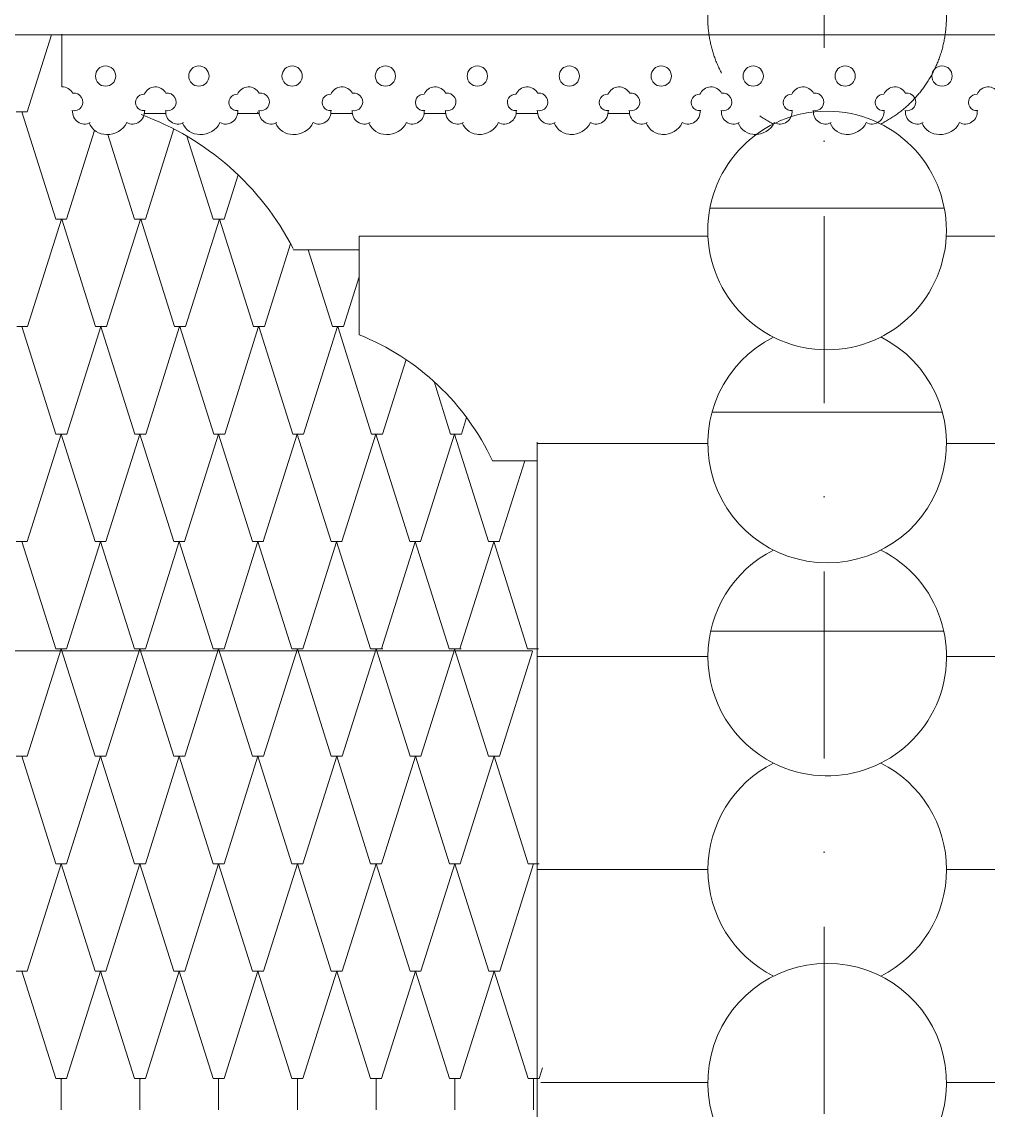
# Model space of a CAD drawing. Header units: millimetres. Extents: x 2399 to 111977, y 1313 to 59551.
# Drawn here: x 11526 to 13349, y 38151 to 40204 of the extents above; entities that cross this region are included whole.
import ezdxf

# ---------------------------------------------------------------- set-up
doc = ezdxf.new("R2010")
doc.units = ezdxf.units.MM
doc.linetypes.add('Невидимая', pattern=[391.222223, 282.222223, -109])
doc.linetypes.add('Штрихпунктирная', pattern=[670.277762, 352.777767, -176.388884, 0, -141.111112])
doc.layers.add('hatch1', color=7, linetype='Continuous', lineweight=20, true_color=0x6a6a6a)
doc.layers.add('main line', color=7, linetype='Continuous', lineweight=13)

msp = doc.modelspace()

# ---------------------------------------------------------------- linework, layer by layer
at = {"layer": 'hatch1', "color": 251, "linetype": 'Continuous', "lineweight": 20, "true_color": 0x6a6a6a}
for p, q in [((11582.555, 40179.4455), (11536.7477, 40034.2835)), ((11516.1564, 40034.2835), (11536.7477, 40034.2835)), ((11526.452, 40034.2835), (11590.4002, 39831.6338)), ((11971.9148, 40034.2835), (11970.937, 40031.1848)), ((11663.8529, 39999.1501), (11610.9915, 39831.6338)), ((11813.1757, 40001.7969), (11759.4791, 39831.6338)), ((11688.4976, 39991.3188), (11738.8877, 39831.6338)), ((11838.0007, 39988.1005), (11887.3753, 39831.6338)), ((11934.3587, 39915.2693), (11907.9667, 39831.6338)), ((11601.4348, 39831.6338), (11537.4867, 39628.9841)), ((11590.4002, 39831.6338), (11610.9915, 39831.6338)), ((11601.8043, 39831.6338), (11665.7525, 39628.9841)), ((11750.2919, 39831.6338), (11686.3438, 39628.9841)), ((11738.8877, 39831.6338), (11759.4791, 39831.6338)), ((11750.6614, 39831.6338), (11814.6096, 39628.9841)), ((11899.149, 39831.6338), (11835.2009, 39628.9841)), ((11887.3753, 39831.6338), (11907.9667, 39831.6338)), ((11899.5185, 39831.6338), (11963.4667, 39628.9841)), ((12033.3488, 39785.1853), (11984.058, 39628.9841)), ((12066.5671, 39773.9855), (12112.3238, 39628.9841)), ((12162.4406, 39722.5495), (12132.9151, 39628.9841)), ((11516.8954, 39628.9841), (11537.4867, 39628.9841)), ((11526.8215, 39628.9841), (11590.7697, 39426.3344)), ((11675.3091, 39628.9841), (11611.361, 39426.3344)), ((11665.7525, 39628.9841), (11686.3438, 39628.9841)), ((11675.6786, 39628.9841), (11739.6268, 39426.3344)), ((11824.1662, 39628.9841), (11760.2181, 39426.3344)), ((11814.6096, 39628.9841), (11835.2009, 39628.9841)), ((11824.5357, 39628.9841), (11888.4839, 39426.3344)), ((11973.0233, 39628.9841), (11909.0752, 39426.3344)), ((11963.4667, 39628.9841), (11984.058, 39628.9841)), ((11973.3928, 39628.9841), (12037.341, 39426.3344)), ((12121.8804, 39628.9841), (12057.9323, 39426.3344)), ((12112.3238, 39628.9841), (12132.9151, 39628.9841)), ((12122.2499, 39628.9841), (12186.1981, 39426.3344)), ((12251.0838, 39566.7021), (12206.7894, 39426.3344)), ((12303.8289, 39525.2895), (12335.0552, 39426.3344)), ((12365.4162, 39457.2943), (12355.6465, 39426.3344)), ((11600.6958, 39426.3344), (11536.7477, 39223.6847)), ((11590.7697, 39426.3344), (11611.361, 39426.3344)), ((11600.6958, 39426.3344), (11664.644, 39223.6847)), ((11749.1834, 39426.3344), (11685.2353, 39223.6847)), ((11739.6268, 39426.3344), (11760.2181, 39426.3344)), ((11749.1834, 39426.3344), (11813.1315, 39223.6847)), ((11897.527, 39426.3344), (11833.5789, 39223.6847)), ((11888.4839, 39426.3344), (11909.0752, 39426.3344)), ((11897.527, 39426.3344), (11961.4752, 39223.6847)), ((12045.8707, 39426.3344), (11981.9225, 39223.6847)), ((12037.341, 39426.3344), (12057.9323, 39426.3344)), ((12045.8707, 39426.3344), (12109.8188, 39223.6847)), ((12194.2143, 39426.3344), (12130.2662, 39223.6847)), ((12186.1981, 39426.3344), (12206.7894, 39426.3344)), ((12194.2143, 39426.3344), (12258.1624, 39223.6847)), ((12342.558, 39426.3344), (12278.6098, 39223.6847)), ((12335.0552, 39426.3344), (12355.6465, 39426.3344)), ((12342.558, 39426.3344), (12406.5061, 39223.6847)), ((12474.8905, 39375.5958), (12426.9535, 39223.6847)), ((11516.1564, 39223.6847), (11536.7477, 39223.6847)), ((11526.452, 39223.6847), (11590.4002, 39021.035)), ((11674.9396, 39223.6847), (11610.9915, 39021.035)), ((11664.644, 39223.6847), (11685.2353, 39223.6847)), ((11674.9396, 39223.6847), (11738.8877, 39021.035)), ((11823.4272, 39223.6847), (11759.4791, 39021.035)), ((11813.1315, 39223.6847), (11833.7229, 39223.6847)), ((11823.4272, 39223.6847), (11887.3753, 39021.035)), ((11971.9148, 39223.6847), (11907.9667, 39021.035)), ((11961.4752, 39223.6847), (11982.0665, 39223.6847)), ((11971.9148, 39223.6847), (12035.8629, 39021.035)), ((12056.4542, 39021.035), (12120.0605, 39222.7654)), ((12109.8188, 39223.6847), (12130.4101, 39223.6847)), ((12120.0605, 39223.6847), (12184.0086, 39021.035)), ((12204.5999, 39021.035), (12268.2061, 39222.7654)), ((12258.1624, 39223.6847), (12278.7538, 39223.6847)), ((12268.2061, 39223.6847), (12332.1543, 39021.035)), ((12352.7456, 39021.035), (12416.3518, 39222.7654)), ((12406.5061, 39223.6847), (12427.0974, 39223.6847)), ((12416.3518, 39223.6847), (12480.3, 39021.035)), ((11600.6958, 39021.035), (11536.7477, 38818.3853)), ((11590.4002, 39021.035), (11610.9915, 39021.035)), ((11600.6958, 39021.035), (11664.644, 38818.3853)), ((11749.1834, 39021.035), (11685.2353, 38818.3853)), ((11738.8877, 39021.035), (11759.4791, 39021.035)), ((11749.1834, 39021.035), (11813.1315, 38818.3853)), ((11897.671, 39021.035), (11833.7229, 38818.3853)), ((11887.3753, 39021.035), (11907.9667, 39021.035)), ((11897.671, 39021.035), (11961.6191, 38818.3853)), ((12046.1586, 39021.035), (11982.2105, 38818.3853)), ((12035.8629, 39021.035), (12056.4542, 39021.035)), ((12046.1586, 39021.035), (12110.1067, 38818.3853)), ((12194.6459, 39021.0342), (12130.698, 38818.3853)), ((12184.0086, 39021.035), (12204.5999, 39021.035)), ((12184.4756, 39021.3954), (12207.108, 39021.3954)), ((12194.6465, 39021.034), (12258.5943, 38818.3853)), ((12343.2475, 39021.3954), (12279.1856, 38818.3853)), ((12332.1543, 39021.035), (12352.7456, 39021.035)), ((12332.3045, 39021.3954), (12354.9369, 39021.3954)), ((12342.6929, 39021.3954), (12406.7548, 38818.3853)), ((12489.8013, 39016.3039), (12427.3461, 38818.3853)), ((12480.3, 39021.035), (12500.8913, 39021.035)), ((11516.1564, 38818.3853), (11536.7477, 38818.3853)), ((11526.452, 38818.3853), (11590.4002, 38615.7357)), ((11674.9396, 38818.3853), (11610.9915, 38615.7357)), ((11664.644, 38818.3853), (11685.2353, 38818.3853)), ((11674.9396, 38818.3853), (11738.8877, 38615.7357)), ((11823.4272, 38818.3853), (11759.4791, 38615.7357)), ((11813.1315, 38818.3853), (11833.7229, 38818.3853)), ((11823.4272, 38818.3853), (11887.3753, 38615.7357)), ((11971.9148, 38818.3853), (11907.9667, 38615.7357)), ((11961.6191, 38818.3853), (11982.2105, 38818.3853)), ((11971.9148, 38818.3853), (12035.8629, 38615.7357)), ((12120.4024, 38818.3853), (12056.4542, 38615.7357)), ((12110.1067, 38818.3853), (12130.698, 38818.3853)), ((12120.4024, 38818.3853), (12184.3505, 38615.7357)), ((12268.89, 38818.3853), (12204.9418, 38615.7357)), ((12258.5943, 38818.3853), (12279.1856, 38818.3853)), ((12268.89, 38818.3853), (12332.8381, 38615.7357)), ((12417.3776, 38818.3853), (12353.4294, 38615.7357)), ((12406.7548, 38818.3853), (12427.3461, 38818.3853)), ((12417.3776, 38818.3853), (12481.3257, 38615.7357)), ((11600.6958, 38615.7357), (11536.7477, 38413.086)), ((11590.4002, 38615.7357), (11610.9915, 38615.7357)), ((11600.6958, 38615.7357), (11664.644, 38413.086)), ((11749.1834, 38615.7357), (11685.2353, 38413.086)), ((11738.8877, 38615.7357), (11759.4791, 38615.7357)), ((11749.1834, 38615.7357), (11813.1315, 38413.086)), ((11897.671, 38615.7357), (11833.7229, 38413.086)), ((11887.3753, 38615.7357), (11907.9667, 38615.7357)), ((11897.671, 38615.7357), (11961.6191, 38413.086)), ((12046.1586, 38615.7357), (11982.2105, 38413.086)), ((12035.8629, 38615.7357), (12056.4542, 38615.7357)), ((12046.1586, 38615.7357), (12110.1067, 38413.086)), ((12194.6462, 38615.7357), (12130.698, 38413.086)), ((12184.3505, 38615.7357), (12204.9418, 38615.7357)), ((12194.6462, 38615.7357), (12258.5943, 38413.086)), ((12343.1338, 38615.7357), (12279.1856, 38413.086)), ((12332.8381, 38615.7357), (12353.4294, 38615.7357)), ((12343.1338, 38615.7357), (12407.0819, 38413.086)), ((12491.6213, 38615.7357), (12427.6732, 38413.086)), ((12481.3257, 38615.7357), (12501.917, 38615.7357)), ((11516.1564, 38413.086), (11536.7477, 38413.086)), ((11526.452, 38413.086), (11590.4002, 38210.4363)), ((11674.9396, 38413.086), (11610.9915, 38210.4363)), ((11664.644, 38413.086), (11685.2353, 38413.086)), ((11674.9396, 38413.086), (11738.8877, 38210.4363)), ((11823.4272, 38413.086), (11759.4791, 38210.4363)), ((11813.1315, 38413.086), (11833.7229, 38413.086)), ((11823.4272, 38413.086), (11887.3753, 38210.4363)), ((11971.9148, 38413.086), (11907.9667, 38210.4363)), ((11961.6191, 38413.086), (11982.2105, 38413.086)), ((11971.9148, 38413.086), (12035.8629, 38210.4363)), ((12120.4024, 38413.086), (12056.4542, 38210.4363)), ((12110.1067, 38413.086), (12130.698, 38413.086)), ((12120.4024, 38413.086), (12184.3505, 38210.4363)), ((12268.89, 38413.086), (12204.9418, 38210.4363)), ((12258.5943, 38413.086), (12279.1856, 38413.086)), ((12268.89, 38413.086), (12332.8381, 38210.4363)), ((12417.3776, 38413.086), (12353.4294, 38210.4363)), ((12407.0819, 38413.086), (12427.6732, 38413.086)), ((12417.3776, 38413.086), (12481.3257, 38210.4363)), ((12508.3388, 38230.7866), (12501.917, 38210.4363)), ((11590.4002, 38210.4363), (11610.9915, 38210.4363)), ((11600.6958, 38210.4363), (11600.3087, 38209.2094)), ((11600.6958, 38210.4363), (11601.083, 38209.2094)), ((11600.6958, 38210.4363), (11600.6958, 38151.5204)), ((11738.8877, 38210.4363), (11759.4791, 38210.4363)), ((11749.1834, 38210.4363), (11748.7963, 38209.2094)), ((11749.1834, 38210.4363), (11749.5705, 38209.2094)), ((11749.1834, 38210.4363), (11749.1834, 38151.5204)), ((11887.3753, 38210.4363), (11907.9667, 38210.4363)), ((11897.671, 38210.4363), (11897.2839, 38209.2094)), ((11897.671, 38210.4363), (11897.671, 38151.5204)), ((12035.8629, 38210.4363), (12056.4542, 38210.4363)), ((12046.1586, 38210.4363), (12046.1586, 38151.5204)), ((12184.3505, 38210.4363), (12204.9418, 38210.4363)), ((12194.6462, 38210.4363), (12194.6462, 38151.5204)), ((12332.8381, 38210.4363), (12353.4294, 38210.4363)), ((12343.1338, 38210.4363), (12343.1338, 38151.5204)), ((12481.3257, 38210.4363), (12501.917, 38210.4363)), ((12491.6213, 38210.4363), (12491.6213, 38151.5204))]:
    msp.add_line(p, q, dxfattribs=at)
at = {"layer": 'hatch1', "color": 251, "linetype": 'Невидимая', "lineweight": 20, "true_color": 0x6a6a6a}
msp.add_arc((13045.0763, 40212.0754), 225, 296.7457516, 243.2542484, dxfattribs=at)
at = {"layer": 'main line', "color": 7, "linetype": 'Штрихпунктирная', "lineweight": 13}
msp.add_line((13039.4113, 40507.6468), (13039.4113, 29503.8182), dxfattribs=at)
at = {"layer": 'main line', "color": 7, "linetype": 'Continuous', "lineweight": 13}
for p, q in [((11458.7531, 40179.4455), (14687.6052, 40179.4455)), ((11602.2769, 40081.1529), (11602.2769, 40180.6379)), ((11798.1841, 40031.1848), (11757.6689, 40031.1848)), ((11974.0508, 40031.1848), (11933.5169, 40031.1848)), ((12149.9175, 40031.1848), (12109.3835, 40031.1848)), ((12325.7842, 40031.1848), (12285.2502, 40031.1848)), ((12499.1962, 40031.1848), (12458.6622, 40031.1848)), ((12672.6081, 40031.1848), (12632.0742, 40031.1848)), ((12824.1179, 39852.6743), (13266.0347, 39852.6743)), ((12162.4406, 39799.2732), (12162.4406, 39613.6706)), ((12162.4406, 39799.2732), (12820.3428, 39799.2732)), ((13269.8099, 39799.2732), (14387.9031, 39799.2732)), ((12162.4406, 39773.9855), (12038.1004, 39773.9855)), ((12828.2007, 39467.3653), (13262.4535, 39467.3653)), ((12498.6292, 37042.1332), (12498.6292, 39410.7162)), ((12820.3271, 39408.3643), (12498.6292, 39408.3643)), ((14073.9663, 39408.3643), (13270.3271, 39408.3643)), ((12414.0421, 39375.5958), (12498.6292, 39375.5958)), ((12825.5104, 39054.5253), (13265.1439, 39054.5253)), ((12489.8013, 39017.5842), (8345.7034, 39017.5842)), ((12498.6292, 39006.9339), (12820.3271, 39006.9339)), ((13270.3271, 39006.9339), (13797.6407, 39006.9339)), ((12498.6292, 38604.9569), (12820.3271, 38604.9569)), ((13270.3271, 38604.9569), (13925.2183, 38604.9569)), ((12505.2022, 38202.9799), (12820.3271, 38202.9799)), ((13270.3271, 38202.9799), (14052.7958, 38202.9799))]:
    msp.add_line(p, q, dxfattribs=at)
at = {"layer": 'main line', "color": 7, "linetype": 'Continuous', "lineweight": 13, "flags": 128}
for points in [[(11621.101, 40036.4966, 1.219803903), (11622.5314, 40069.1785, 0.279344154), (11602.2769, 40081.1529)], [(11621.101, 40036.4966, 1.219803903), (11622.5314, 40069.1785, 0.279344154), (11602.2769, 40081.1529)], [(11621.101, 40036.4966, 1.219803903), (11622.5314, 40069.1785, 0.279344154), (11602.2769, 40081.1529)], [(11621.101, 40036.4966, 1.219803903), (11622.5314, 40069.1785, 0.279344154), (11602.2769, 40081.1529)], [(11621.101, 40036.4966, 1.219803903), (11622.5314, 40069.1785, 0.279344154), (11602.2769, 40081.1529)], [(11621.101, 40036.4966, 1.219803903), (11622.5314, 40069.1785, 0.279344154), (11602.2769, 40081.1529)], [(11796.9677, 40036.4966, 1.219803903), (11798.3981, 40069.1785, 0.63216014), (11757.4341, 40067.1802, 1.067465283), (11757.6689, 40036.4966, -0.60309642), (11724.2771, 40013.7303)], [(11796.9677, 40036.4966, 1.219803903), (11798.3981, 40069.1785, 0.63216014), (11757.4341, 40067.1802, 1.067465283), (11757.6689, 40036.4966, -0.60309642), (11724.2771, 40013.7303)], [(11796.9677, 40036.4966, 1.219803903), (11798.3981, 40069.1785, 0.63216014), (11757.4341, 40067.1802, 1.067465283), (11757.6689, 40036.4966, -0.60309642), (11724.2771, 40013.7303)], [(11796.9677, 40036.4966, 1.219803903), (11798.3981, 40069.1785, 0.63216014), (11757.4341, 40067.1802, 1.067465283), (11757.6689, 40036.4966, -0.60309642), (11724.2771, 40013.7303)], [(11796.9677, 40036.4966, 1.219803903), (11798.3981, 40069.1785, 0.63216014), (11757.4341, 40067.1802, 1.067465283), (11757.6689, 40036.4966, -0.60309642), (11724.2771, 40013.7303)], [(11796.9677, 40036.4966, 1.219803903), (11798.3981, 40069.1785, 0.63216014), (11757.4341, 40067.1802, 1.067465283), (11757.6689, 40036.4966, -0.60309642), (11724.2771, 40013.7303)], [(11972.8344, 40036.4966, 1.219803903), (11974.2648, 40069.1785, 0.63216014), (11933.3008, 40067.1802, 1.067465283), (11933.5356, 40036.4966, -0.60309642), (11900.1438, 40013.7303)], [(11972.8344, 40036.4966, 1.219803903), (11974.2648, 40069.1785, 0.63216014), (11933.3008, 40067.1802, 1.067465283), (11933.5356, 40036.4966, -0.60309642), (11900.1438, 40013.7303)], [(11972.8344, 40036.4966, 1.219803903), (11974.2648, 40069.1785, 0.63216014), (11933.3008, 40067.1802, 1.067465283), (11933.5356, 40036.4966, -0.60309642), (11900.1438, 40013.7303)], [(11972.8344, 40036.4966, 1.219803903), (11974.2648, 40069.1785, 0.63216014), (11933.3008, 40067.1802, 1.067465283), (11933.5356, 40036.4966, -0.60309642), (11900.1438, 40013.7303)], [(11972.8344, 40036.4966, 1.219803903), (11974.2648, 40069.1785, 0.63216014), (11933.3008, 40067.1802, 1.067465283), (11933.5356, 40036.4966, -0.60309642), (11900.1438, 40013.7303)], [(11972.8344, 40036.4966, 1.219803903), (11974.2648, 40069.1785, 0.63216014), (11933.3008, 40067.1802, 1.067465283), (11933.5356, 40036.4966, -0.60309642), (11900.1438, 40013.7303)], [(12148.7011, 40036.4966, 1.219803903), (12150.1315, 40069.1785, 0.63216014), (12109.1675, 40067.1802, 1.067465283), (12109.4023, 40036.4966, -0.60309642), (12076.0105, 40013.7303)], [(12148.7011, 40036.4966, 1.219803903), (12150.1315, 40069.1785, 0.63216014), (12109.1675, 40067.1802, 1.067465283), (12109.4023, 40036.4966, -0.60309642), (12076.0105, 40013.7303)], [(12148.7011, 40036.4966, 1.219803903), (12150.1315, 40069.1785, 0.63216014), (12109.1675, 40067.1802, 1.067465283), (12109.4023, 40036.4966, -0.60309642), (12076.0105, 40013.7303)], [(12148.7011, 40036.4966, 1.219803903), (12150.1315, 40069.1785, 0.63216014), (12109.1675, 40067.1802, 1.067465283), (12109.4023, 40036.4966, -0.60309642), (12076.0105, 40013.7303)], [(12148.7011, 40036.4966, 1.219803903), (12150.1315, 40069.1785, 0.63216014), (12109.1675, 40067.1802, 1.067465283), (12109.4023, 40036.4966, -0.60309642), (12076.0105, 40013.7303)], [(12148.7011, 40036.4966, 1.219803903), (12150.1315, 40069.1785, 0.63216014), (12109.1675, 40067.1802, 1.067465283), (12109.4023, 40036.4966, -0.60309642), (12076.0105, 40013.7303)], [(12324.5678, 40036.4966, 1.219803903), (12325.9982, 40069.1785, 0.63216014), (12285.0342, 40067.1802, 1.067465283), (12285.269, 40036.4966, -0.60309642), (12251.8772, 40013.7303)], [(12324.5678, 40036.4966, 1.219803903), (12325.9982, 40069.1785, 0.63216014), (12285.0342, 40067.1802, 1.067465283), (12285.269, 40036.4966, -0.60309642), (12251.8772, 40013.7303)], [(12324.5678, 40036.4966, 1.219803903), (12325.9982, 40069.1785, 0.63216014), (12285.0342, 40067.1802, 1.067465283), (12285.269, 40036.4966, -0.60309642), (12251.8772, 40013.7303)], [(12324.5678, 40036.4966, 1.219803903), (12325.9982, 40069.1785, 0.63216014), (12285.0342, 40067.1802, 1.067465283), (12285.269, 40036.4966, -0.60309642), (12251.8772, 40013.7303)], [(12324.5678, 40036.4966, 1.219803903), (12325.9982, 40069.1785, 0.63216014), (12285.0342, 40067.1802, 1.067465283), (12285.269, 40036.4966, -0.60309642), (12251.8772, 40013.7303)], [(12324.5678, 40036.4966, 1.219803903), (12325.9982, 40069.1785, 0.63216014), (12285.0342, 40067.1802, 1.067465283), (12285.269, 40036.4966, -0.60309642), (12251.8772, 40013.7303)], [(12497.9797, 40036.4966, 1.219803903), (12499.4102, 40069.1785, 0.63216014), (12458.4462, 40067.1802, 1.067465283), (12458.6809, 40036.4966, -0.60309642), (12425.2892, 40013.7303)], [(12497.9797, 40036.4966, 1.219803903), (12499.4102, 40069.1785, 0.63216014), (12458.4462, 40067.1802, 1.067465283), (12458.6809, 40036.4966, -0.60309642), (12425.2892, 40013.7303)], [(12497.9797, 40036.4966, 1.219803903), (12499.4102, 40069.1785, 0.63216014), (12458.4462, 40067.1802, 1.067465283), (12458.6809, 40036.4966, -0.60309642), (12425.2892, 40013.7303)], [(12497.9797, 40036.4966, 1.219803903), (12499.4102, 40069.1785, 0.63216014), (12458.4462, 40067.1802, 1.067465283), (12458.6809, 40036.4966, -0.60309642), (12425.2892, 40013.7303)], [(12497.9797, 40036.4966, 1.219803903), (12499.4102, 40069.1785, 0.63216014), (12458.4462, 40067.1802, 1.067465283), (12458.6809, 40036.4966, -0.60309642), (12425.2892, 40013.7303)], [(12497.9797, 40036.4966, 1.219803903), (12499.4102, 40069.1785, 0.63216014), (12458.4462, 40067.1802, 1.067465283), (12458.6809, 40036.4966, -0.60309642), (12425.2892, 40013.7303)], [(12671.3917, 40036.4966, 1.219803903), (12672.8221, 40069.1785, 0.63216014), (12631.8581, 40067.1802, 1.067465283), (12632.0929, 40036.4966, -0.60309642), (12598.7011, 40013.7303)], [(12671.3917, 40036.4966, 1.219803903), (12672.8221, 40069.1785, 0.63216014), (12631.8581, 40067.1802, 1.067465283), (12632.0929, 40036.4966, -0.60309642), (12598.7011, 40013.7303)], [(12671.3917, 40036.4966, 1.219803903), (12672.8221, 40069.1785, 0.63216014), (12631.8581, 40067.1802, 1.067465283), (12632.0929, 40036.4966, -0.60309642), (12598.7011, 40013.7303)], [(12671.3917, 40036.4966, 1.219803903), (12672.8221, 40069.1785, 0.63216014), (12631.8581, 40067.1802, 1.067465283), (12632.0929, 40036.4966, -0.60309642), (12598.7011, 40013.7303)], [(12671.3917, 40036.4966, 1.219803903), (12672.8221, 40069.1785, 0.63216014), (12631.8581, 40067.1802, 1.067465283), (12632.0929, 40036.4966, -0.60309642), (12598.7011, 40013.7303)], [(12671.3917, 40036.4966, 1.219803903), (12672.8221, 40069.1785, 0.63216014), (12631.8581, 40067.1802, 1.067465283), (12632.0929, 40036.4966, -0.60309642), (12598.7011, 40013.7303)], [(12844.8037, 40036.4966, 1.219803903), (12846.2341, 40069.1785, 0.63216014), (12805.2701, 40067.1802, 1.067465283), (12805.5048, 40036.4966, -0.60309642), (12772.1131, 40013.7303)], [(12844.8037, 40036.4966, 1.219803903), (12846.2341, 40069.1785, 0.63216014), (12805.2701, 40067.1802, 1.067465283), (12805.5048, 40036.4966, -0.60309642), (12772.1131, 40013.7303)], [(12844.8037, 40036.4966, 1.219803903), (12846.2341, 40069.1785, 0.63216014), (12805.2701, 40067.1802, 1.067465283), (12805.5048, 40036.4966, -0.60309642), (12772.1131, 40013.7303)], [(12844.8037, 40036.4966, 1.219803903), (12846.2341, 40069.1785, 0.63216014), (12805.2701, 40067.1802, 1.067465283), (12805.5048, 40036.4966, -0.60309642), (12772.1131, 40013.7303)], [(12844.8037, 40036.4966, 1.219803903), (12846.2341, 40069.1785, 0.63216014), (12805.2701, 40067.1802, 1.067465283), (12805.5048, 40036.4966, -0.60309642), (12772.1131, 40013.7303)], [(12844.8037, 40036.4966, 1.219803903), (12846.2341, 40069.1785, 0.63216014), (12805.2701, 40067.1802, 1.067465283), (12805.5048, 40036.4966, -0.60309642), (12772.1131, 40013.7303)], [(13018.2156, 40036.4966, 1.219803903), (13019.6461, 40069.1785, 0.63216014), (12978.6821, 40067.1802, 1.067465283), (12978.9168, 40036.4966, -0.60309642), (12945.5251, 40013.7303)], [(13018.2156, 40036.4966, 1.219803903), (13019.6461, 40069.1785, 0.63216014), (12978.6821, 40067.1802, 1.067465283), (12978.9168, 40036.4966, -0.60309642), (12945.5251, 40013.7303)], [(13018.2156, 40036.4966, 1.219803903), (13019.6461, 40069.1785, 0.63216014), (12978.6821, 40067.1802, 1.067465283), (12978.9168, 40036.4966, -0.60309642), (12945.5251, 40013.7303)], [(13018.2156, 40036.4966, 1.219803903), (13019.6461, 40069.1785, 0.63216014), (12978.6821, 40067.1802, 1.067465283), (12978.9168, 40036.4966, -0.60309642), (12945.5251, 40013.7303)], [(13018.2156, 40036.4966, 1.219803903), (13019.6461, 40069.1785, 0.63216014), (12978.6821, 40067.1802, 1.067465283), (12978.9168, 40036.4966, -0.60309642), (12945.5251, 40013.7303)], [(13018.2156, 40036.4966, 1.219803903), (13019.6461, 40069.1785, 0.63216014), (12978.6821, 40067.1802, 1.067465283), (12978.9168, 40036.4966, -0.60309642), (12945.5251, 40013.7303)], [(13191.6276, 40036.4966, 1.219803903), (13193.058, 40069.1785, 0.63216014), (13152.094, 40067.1802, 1.067465283), (13152.3288, 40036.4966, -0.60309642), (13118.937, 40013.7303)], [(13191.6276, 40036.4966, 1.219803903), (13193.058, 40069.1785, 0.63216014), (13152.094, 40067.1802, 1.067465283), (13152.3288, 40036.4966, -0.60309642), (13118.937, 40013.7303)], [(13191.6276, 40036.4966, 1.219803903), (13193.058, 40069.1785, 0.63216014), (13152.094, 40067.1802, 1.067465283), (13152.3288, 40036.4966, -0.60309642), (13118.937, 40013.7303)], [(13191.6276, 40036.4966, 1.219803903), (13193.058, 40069.1785, 0.63216014), (13152.094, 40067.1802, 1.067465283), (13152.3288, 40036.4966, -0.60309642), (13118.937, 40013.7303)], [(13191.6276, 40036.4966, 1.219803903), (13193.058, 40069.1785, 0.63216014), (13152.094, 40067.1802, 1.067465283), (13152.3288, 40036.4966, -0.60309642), (13118.937, 40013.7303)], [(13191.6276, 40036.4966, 1.219803903), (13193.058, 40069.1785, 0.63216014), (13152.094, 40067.1802, 1.067465283), (13152.3288, 40036.4966, -0.60309642), (13118.937, 40013.7303)], [(13367.4943, 40036.4966, 1.219803903), (13368.9247, 40069.1785, 0.63216014), (13327.9607, 40067.1802, 1.067465283), (13328.1955, 40036.4966, -0.60309642), (13294.8037, 40013.7303)], [(13367.4943, 40036.4966, 1.219803903), (13368.9247, 40069.1785, 0.63216014), (13327.9607, 40067.1802, 1.067465283), (13328.1955, 40036.4966, -0.60309642), (13294.8037, 40013.7303)], [(13367.4943, 40036.4966, 1.219803903), (13368.9247, 40069.1785, 0.63216014), (13327.9607, 40067.1802, 1.067465283), (13328.1955, 40036.4966, -0.60309642), (13294.8037, 40013.7303)], [(13367.4943, 40036.4966, 1.219803903), (13368.9247, 40069.1785, 0.63216014), (13327.9607, 40067.1802, 1.067465283), (13328.1955, 40036.4966, -0.60309642), (13294.8037, 40013.7303)], [(13367.4943, 40036.4966, 1.219803903), (13368.9247, 40069.1785, 0.63216014), (13327.9607, 40067.1802, 1.067465283), (13328.1955, 40036.4966, -0.60309642), (13294.8037, 40013.7303)], [(13367.4943, 40036.4966, 1.219803903), (13368.9247, 40069.1785, 0.63216014), (13327.9607, 40067.1802, 1.067465283), (13328.1955, 40036.4966, -0.60309642), (13294.8037, 40013.7303)], [(11622.2987, 40036.4966, 0.60309642), (11655.6905, 40013.7303)], [(11622.2987, 40036.4966, 0.60309642), (11655.6905, 40013.7303)], [(11622.2987, 40036.4966, 0.60309642), (11655.6905, 40013.7303)], [(11622.2987, 40036.4966, 0.60309642), (11655.6905, 40013.7303)], [(11622.2987, 40036.4966, 0.60309642), (11655.6905, 40013.7303)], [(11622.2987, 40036.4966, 0.60309642), (11655.6905, 40013.7303)], [(11758.8666, 40036.4966, -0.017938026), (11757.6952, 40036.2527)], [(11758.8666, 40036.4966, -0.017938026), (11757.6952, 40036.2527)], [(11758.8666, 40036.4966, -0.017938026), (11757.6952, 40036.2527)], [(11758.8666, 40036.4966, -0.017938026), (11757.6952, 40036.2527)], [(11758.8666, 40036.4966, -0.017938026), (11757.6952, 40036.2527)], [(11758.8666, 40036.4966, -0.017938026), (11757.6952, 40036.2527)], [(11798.1654, 40036.4966, 0.60309642), (11831.5572, 40013.7303)], [(11798.1654, 40036.4966, 0.60309642), (11831.5572, 40013.7303)], [(11798.1654, 40036.4966, 0.60309642), (11831.5572, 40013.7303)], [(11798.1654, 40036.4966, 0.60309642), (11831.5572, 40013.7303)], [(11798.1654, 40036.4966, 0.60309642), (11831.5572, 40013.7303)], [(11798.1654, 40036.4966, 0.60309642), (11831.5572, 40013.7303)], [(11934.7333, 40036.4966, -0.017938026), (11933.5619, 40036.2527)], [(11934.7333, 40036.4966, -0.017938026), (11933.5619, 40036.2527)], [(11934.7333, 40036.4966, -0.017938026), (11933.5619, 40036.2527)], [(11934.7333, 40036.4966, -0.017938026), (11933.5619, 40036.2527)], [(11934.7333, 40036.4966, -0.017938026), (11933.5619, 40036.2527)], [(11934.7333, 40036.4966, -0.017938026), (11933.5619, 40036.2527)], [(11974.0321, 40036.4966, 0.60309642), (12007.4239, 40013.7303)], [(11974.0321, 40036.4966, 0.60309642), (12007.4239, 40013.7303)], [(11974.0321, 40036.4966, 0.60309642), (12007.4239, 40013.7303)], [(11974.0321, 40036.4966, 0.60309642), (12007.4239, 40013.7303)], [(11974.0321, 40036.4966, 0.60309642), (12007.4239, 40013.7303)], [(11974.0321, 40036.4966, 0.60309642), (12007.4239, 40013.7303)], [(12110.6, 40036.4966, -0.017938026), (12109.4286, 40036.2527)], [(12110.6, 40036.4966, -0.017938026), (12109.4286, 40036.2527)], [(12110.6, 40036.4966, -0.017938026), (12109.4286, 40036.2527)], [(12110.6, 40036.4966, -0.017938026), (12109.4286, 40036.2527)], [(12110.6, 40036.4966, -0.017938026), (12109.4286, 40036.2527)], [(12110.6, 40036.4966, -0.017938026), (12109.4286, 40036.2527)], [(12149.8988, 40036.4966, 0.60309642), (12183.2905, 40013.7303)], [(12149.8988, 40036.4966, 0.60309642), (12183.2905, 40013.7303)], [(12149.8988, 40036.4966, 0.60309642), (12183.2905, 40013.7303)], [(12149.8988, 40036.4966, 0.60309642), (12183.2905, 40013.7303)], [(12149.8988, 40036.4966, 0.60309642), (12183.2905, 40013.7303)], [(12149.8988, 40036.4966, 0.60309642), (12183.2905, 40013.7303)], [(12286.4667, 40036.4966, -0.017938026), (12285.2953, 40036.2527)], [(12286.4667, 40036.4966, -0.017938026), (12285.2953, 40036.2527)], [(12286.4667, 40036.4966, -0.017938026), (12285.2953, 40036.2527)], [(12286.4667, 40036.4966, -0.017938026), (12285.2953, 40036.2527)], [(12286.4667, 40036.4966, -0.017938026), (12285.2953, 40036.2527)], [(12286.4667, 40036.4966, -0.017938026), (12285.2953, 40036.2527)], [(12325.7655, 40036.4966, 0.60309642), (12359.1572, 40013.7303)], [(12325.7655, 40036.4966, 0.60309642), (12359.1572, 40013.7303)], [(12325.7655, 40036.4966, 0.60309642), (12359.1572, 40013.7303)], [(12325.7655, 40036.4966, 0.60309642), (12359.1572, 40013.7303)], [(12325.7655, 40036.4966, 0.60309642), (12359.1572, 40013.7303)], [(12325.7655, 40036.4966, 0.60309642), (12359.1572, 40013.7303)], [(12459.8786, 40036.4966, -0.017938026), (12458.7073, 40036.2527)], [(12459.8786, 40036.4966, -0.017938026), (12458.7073, 40036.2527)], [(12459.8786, 40036.4966, -0.017938026), (12458.7073, 40036.2527)], [(12459.8786, 40036.4966, -0.017938026), (12458.7073, 40036.2527)], [(12459.8786, 40036.4966, -0.017938026), (12458.7073, 40036.2527)], [(12459.8786, 40036.4966, -0.017938026), (12458.7073, 40036.2527)], [(12499.1774, 40036.4966, 0.60309642), (12532.5692, 40013.7303)], [(12499.1774, 40036.4966, 0.60309642), (12532.5692, 40013.7303)], [(12499.1774, 40036.4966, 0.60309642), (12532.5692, 40013.7303)], [(12499.1774, 40036.4966, 0.60309642), (12532.5692, 40013.7303)], [(12499.1774, 40036.4966, 0.60309642), (12532.5692, 40013.7303)], [(12499.1774, 40036.4966, 0.60309642), (12532.5692, 40013.7303)], [(12633.2906, 40036.4966, -0.017938026), (12632.1192, 40036.2527)], [(12633.2906, 40036.4966, -0.017938026), (12632.1192, 40036.2527)], [(12633.2906, 40036.4966, -0.017938026), (12632.1192, 40036.2527)], [(12633.2906, 40036.4966, -0.017938026), (12632.1192, 40036.2527)], [(12633.2906, 40036.4966, -0.017938026), (12632.1192, 40036.2527)], [(12633.2906, 40036.4966, -0.017938026), (12632.1192, 40036.2527)], [(12672.5894, 40036.4966, 0.60309642), (12705.9812, 40013.7303)], [(12672.5894, 40036.4966, 0.60309642), (12705.9812, 40013.7303)], [(12672.5894, 40036.4966, 0.60309642), (12705.9812, 40013.7303)], [(12672.5894, 40036.4966, 0.60309642), (12705.9812, 40013.7303)], [(12672.5894, 40036.4966, 0.60309642), (12705.9812, 40013.7303)], [(12672.5894, 40036.4966, 0.60309642), (12705.9812, 40013.7303)], [(12806.7026, 40036.4966, -0.017938026), (12805.5312, 40036.2527)], [(12806.7026, 40036.4966, -0.017938026), (12805.5312, 40036.2527)], [(12806.7026, 40036.4966, -0.017938026), (12805.5312, 40036.2527)], [(12806.7026, 40036.4966, -0.017938026), (12805.5312, 40036.2527)], [(12806.7026, 40036.4966, -0.017938026), (12805.5312, 40036.2527)], [(12806.7026, 40036.4966, -0.017938026), (12805.5312, 40036.2527)], [(12846.0014, 40036.4966, 0.60309642), (12879.3931, 40013.7303)], [(12846.0014, 40036.4966, 0.60309642), (12879.3931, 40013.7303)], [(12846.0014, 40036.4966, 0.60309642), (12879.3931, 40013.7303)], [(12846.0014, 40036.4966, 0.60309642), (12879.3931, 40013.7303)], [(12846.0014, 40036.4966, 0.60309642), (12879.3931, 40013.7303)], [(12846.0014, 40036.4966, 0.60309642), (12879.3931, 40013.7303)], [(12980.1145, 40036.4966, -0.017938026), (12978.9432, 40036.2527)], [(12980.1145, 40036.4966, -0.017938026), (12978.9432, 40036.2527)], [(12980.1145, 40036.4966, -0.017938026), (12978.9432, 40036.2527)], [(12980.1145, 40036.4966, -0.017938026), (12978.9432, 40036.2527)], [(12980.1145, 40036.4966, -0.017938026), (12978.9432, 40036.2527)], [(12980.1145, 40036.4966, -0.017938026), (12978.9432, 40036.2527)], [(13019.4133, 40036.4966, 0.60309642), (13052.8051, 40013.7303)], [(13019.4133, 40036.4966, 0.60309642), (13052.8051, 40013.7303)], [(13019.4133, 40036.4966, 0.60309642), (13052.8051, 40013.7303)], [(13019.4133, 40036.4966, 0.60309642), (13052.8051, 40013.7303)], [(13019.4133, 40036.4966, 0.60309642), (13052.8051, 40013.7303)], [(13019.4133, 40036.4966, 0.60309642), (13052.8051, 40013.7303)], [(13153.5265, 40036.4966, -0.017938026), (13152.3551, 40036.2527)], [(13153.5265, 40036.4966, -0.017938026), (13152.3551, 40036.2527)], [(13153.5265, 40036.4966, -0.017938026), (13152.3551, 40036.2527)], [(13153.5265, 40036.4966, -0.017938026), (13152.3551, 40036.2527)], [(13153.5265, 40036.4966, -0.017938026), (13152.3551, 40036.2527)], [(13153.5265, 40036.4966, -0.017938026), (13152.3551, 40036.2527)], [(13192.8253, 40036.4966, 0.60309642), (13226.2171, 40013.7303)], [(13192.8253, 40036.4966, 0.60309642), (13226.2171, 40013.7303)], [(13192.8253, 40036.4966, 0.60309642), (13226.2171, 40013.7303)], [(13192.8253, 40036.4966, 0.60309642), (13226.2171, 40013.7303)], [(13192.8253, 40036.4966, 0.60309642), (13226.2171, 40013.7303)], [(13192.8253, 40036.4966, 0.60309642), (13226.2171, 40013.7303)], [(13329.3932, 40036.4966, -0.017938026), (13328.2218, 40036.2527)], [(13329.3932, 40036.4966, -0.017938026), (13328.2218, 40036.2527)], [(13329.3932, 40036.4966, -0.017938026), (13328.2218, 40036.2527)], [(13329.3932, 40036.4966, -0.017938026), (13328.2218, 40036.2527)], [(13329.3932, 40036.4966, -0.017938026), (13328.2218, 40036.2527)], [(13329.3932, 40036.4966, -0.017938026), (13328.2218, 40036.2527)], [(11653.576, 40012.7454, 0.304535594), (11686.3494, 39991.3868)], [(11653.576, 40012.7454, 0.304535594), (11686.3494, 39991.3868)], [(11653.576, 40012.7454, 0.304535594), (11686.3494, 39991.3868)], [(11653.576, 40012.7454, 0.304535594), (11686.3494, 39991.3868)], [(11653.576, 40012.7454, 0.304535594), (11686.3494, 39991.3868)], [(11653.576, 40012.7454, 0.304535594), (11686.3494, 39991.3868)], [(11686.3494, 39991.3868, 0.304535594), (11724.2771, 40013.7303)], [(11686.3494, 39991.3868, 0.304535594), (11724.2771, 40013.7303)], [(11686.3494, 39991.3868, 0.304535594), (11724.2771, 40013.7303)], [(11686.3494, 39991.3868, 0.304535594), (11724.2771, 40013.7303)], [(11686.3494, 39991.3868, 0.304535594), (11724.2771, 40013.7303)], [(11686.3494, 39991.3868, 0.304535594), (11724.2771, 40013.7303)], [(11829.4427, 40012.7454, 0.304535594), (11862.2161, 39991.3868)], [(11829.4427, 40012.7454, 0.304535594), (11862.2161, 39991.3868)], [(11829.4427, 40012.7454, 0.304535594), (11862.2161, 39991.3868)], [(11829.4427, 40012.7454, 0.304535594), (11862.2161, 39991.3868)], [(11829.4427, 40012.7454, 0.304535594), (11862.2161, 39991.3868)], [(11829.4427, 40012.7454, 0.304535594), (11862.2161, 39991.3868)], [(11862.2161, 39991.3868, 0.304535594), (11900.1438, 40013.7303)], [(11862.2161, 39991.3868, 0.304535594), (11900.1438, 40013.7303)], [(11862.2161, 39991.3868, 0.304535594), (11900.1438, 40013.7303)], [(11862.2161, 39991.3868, 0.304535594), (11900.1438, 40013.7303)], [(11862.2161, 39991.3868, 0.304535594), (11900.1438, 40013.7303)], [(11862.2161, 39991.3868, 0.304535594), (11900.1438, 40013.7303)], [(12005.3094, 40012.7454, 0.304535594), (12038.0828, 39991.3868)], [(12005.3094, 40012.7454, 0.304535594), (12038.0828, 39991.3868)], [(12005.3094, 40012.7454, 0.304535594), (12038.0828, 39991.3868)], [(12005.3094, 40012.7454, 0.304535594), (12038.0828, 39991.3868)], [(12005.3094, 40012.7454, 0.304535594), (12038.0828, 39991.3868)], [(12005.3094, 40012.7454, 0.304535594), (12038.0828, 39991.3868)], [(12038.0828, 39991.3868, 0.304535594), (12076.0105, 40013.7303)], [(12038.0828, 39991.3868, 0.304535594), (12076.0105, 40013.7303)], [(12038.0828, 39991.3868, 0.304535594), (12076.0105, 40013.7303)], [(12038.0828, 39991.3868, 0.304535594), (12076.0105, 40013.7303)], [(12038.0828, 39991.3868, 0.304535594), (12076.0105, 40013.7303)], [(12038.0828, 39991.3868, 0.304535594), (12076.0105, 40013.7303)], [(12181.1761, 40012.7454, 0.304535594), (12213.9495, 39991.3868)], [(12181.1761, 40012.7454, 0.304535594), (12213.9495, 39991.3868)], [(12181.1761, 40012.7454, 0.304535594), (12213.9495, 39991.3868)], [(12181.1761, 40012.7454, 0.304535594), (12213.9495, 39991.3868)], [(12181.1761, 40012.7454, 0.304535594), (12213.9495, 39991.3868)], [(12181.1761, 40012.7454, 0.304535594), (12213.9495, 39991.3868)], [(12213.9495, 39991.3868, 0.304535594), (12251.8772, 40013.7303)], [(12213.9495, 39991.3868, 0.304535594), (12251.8772, 40013.7303)], [(12213.9495, 39991.3868, 0.304535594), (12251.8772, 40013.7303)], [(12213.9495, 39991.3868, 0.304535594), (12251.8772, 40013.7303)], [(12213.9495, 39991.3868, 0.304535594), (12251.8772, 40013.7303)], [(12213.9495, 39991.3868, 0.304535594), (12251.8772, 40013.7303)], [(12357.0428, 40012.7454, 0.304535594), (12389.8162, 39991.3868)], [(12357.0428, 40012.7454, 0.304535594), (12389.8162, 39991.3868)], [(12357.0428, 40012.7454, 0.304535594), (12389.8162, 39991.3868)], [(12357.0428, 40012.7454, 0.304535594), (12389.8162, 39991.3868)], [(12357.0428, 40012.7454, 0.304535594), (12389.8162, 39991.3868)], [(12357.0428, 40012.7454, 0.304535594), (12389.8162, 39991.3868)], [(12387.3615, 39991.3868, 0.304535594), (12425.2892, 40013.7303)], [(12387.3615, 39991.3868, 0.304535594), (12425.2892, 40013.7303)], [(12387.3615, 39991.3868, 0.304535594), (12425.2892, 40013.7303)], [(12387.3615, 39991.3868, 0.304535594), (12425.2892, 40013.7303)], [(12387.3615, 39991.3868, 0.304535594), (12425.2892, 40013.7303)], [(12387.3615, 39991.3868, 0.304535594), (12425.2892, 40013.7303)], [(12530.4548, 40012.7454, 0.304535594), (12563.2282, 39991.3868)], [(12530.4548, 40012.7454, 0.304535594), (12563.2282, 39991.3868)], [(12530.4548, 40012.7454, 0.304535594), (12563.2282, 39991.3868)], [(12530.4548, 40012.7454, 0.304535594), (12563.2282, 39991.3868)], [(12530.4548, 40012.7454, 0.304535594), (12563.2282, 39991.3868)], [(12530.4548, 40012.7454, 0.304535594), (12563.2282, 39991.3868)], [(12560.7734, 39991.3868, 0.304535594), (12598.7011, 40013.7303)], [(12560.7734, 39991.3868, 0.304535594), (12598.7011, 40013.7303)], [(12560.7734, 39991.3868, 0.304535594), (12598.7011, 40013.7303)], [(12560.7734, 39991.3868, 0.304535594), (12598.7011, 40013.7303)], [(12560.7734, 39991.3868, 0.304535594), (12598.7011, 40013.7303)], [(12560.7734, 39991.3868, 0.304535594), (12598.7011, 40013.7303)], [(12703.8668, 40012.7454, 0.304535594), (12736.6401, 39991.3868)], [(12703.8668, 40012.7454, 0.304535594), (12736.6401, 39991.3868)], [(12703.8668, 40012.7454, 0.304535594), (12736.6401, 39991.3868)], [(12703.8668, 40012.7454, 0.304535594), (12736.6401, 39991.3868)], [(12703.8668, 40012.7454, 0.304535594), (12736.6401, 39991.3868)], [(12703.8668, 40012.7454, 0.304535594), (12736.6401, 39991.3868)], [(12734.1854, 39991.3868, 0.304535594), (12772.1131, 40013.7303)], [(12734.1854, 39991.3868, 0.304535594), (12772.1131, 40013.7303)], [(12734.1854, 39991.3868, 0.304535594), (12772.1131, 40013.7303)], [(12734.1854, 39991.3868, 0.304535594), (12772.1131, 40013.7303)], [(12734.1854, 39991.3868, 0.304535594), (12772.1131, 40013.7303)], [(12734.1854, 39991.3868, 0.304535594), (12772.1131, 40013.7303)], [(12877.2787, 40012.7454, 0.304535594), (12910.0521, 39991.3868)], [(12877.2787, 40012.7454, 0.304535594), (12910.0521, 39991.3868)], [(12877.2787, 40012.7454, 0.304535594), (12910.0521, 39991.3868)], [(12877.2787, 40012.7454, 0.304535594), (12910.0521, 39991.3868)], [(12877.2787, 40012.7454, 0.304535594), (12910.0521, 39991.3868)], [(12877.2787, 40012.7454, 0.304535594), (12910.0521, 39991.3868)], [(12907.5974, 39991.3868, 0.304535594), (12945.5251, 40013.7303)], [(12907.5974, 39991.3868, 0.304535594), (12945.5251, 40013.7303)], [(12907.5974, 39991.3868, 0.304535594), (12945.5251, 40013.7303)], [(12907.5974, 39991.3868, 0.304535594), (12945.5251, 40013.7303)], [(12907.5974, 39991.3868, 0.304535594), (12945.5251, 40013.7303)], [(12907.5974, 39991.3868, 0.304535594), (12945.5251, 40013.7303)], [(13050.6907, 40012.7454, 0.304535594), (13083.4641, 39991.3868)], [(13050.6907, 40012.7454, 0.304535594), (13083.4641, 39991.3868)], [(13050.6907, 40012.7454, 0.304535594), (13083.4641, 39991.3868)], [(13050.6907, 40012.7454, 0.304535594), (13083.4641, 39991.3868)], [(13050.6907, 40012.7454, 0.304535594), (13083.4641, 39991.3868)], [(13050.6907, 40012.7454, 0.304535594), (13083.4641, 39991.3868)], [(13081.0093, 39991.3868, 0.304535594), (13118.937, 40013.7303)], [(13081.0093, 39991.3868, 0.304535594), (13118.937, 40013.7303)], [(13081.0093, 39991.3868, 0.304535594), (13118.937, 40013.7303)], [(13081.0093, 39991.3868, 0.304535594), (13118.937, 40013.7303)], [(13081.0093, 39991.3868, 0.304535594), (13118.937, 40013.7303)], [(13081.0093, 39991.3868, 0.304535594), (13118.937, 40013.7303)], [(13224.1027, 40012.7454, 0.304535594), (13256.876, 39991.3868)], [(13224.1027, 40012.7454, 0.304535594), (13256.876, 39991.3868)], [(13224.1027, 40012.7454, 0.304535594), (13256.876, 39991.3868)], [(13224.1027, 40012.7454, 0.304535594), (13256.876, 39991.3868)], [(13224.1027, 40012.7454, 0.304535594), (13256.876, 39991.3868)], [(13224.1027, 40012.7454, 0.304535594), (13256.876, 39991.3868)], [(13256.876, 39991.3868, 0.304535594), (13294.8037, 40013.7303)], [(13256.876, 39991.3868, 0.304535594), (13294.8037, 40013.7303)], [(13256.876, 39991.3868, 0.304535594), (13294.8037, 40013.7303)], [(13256.876, 39991.3868, 0.304535594), (13294.8037, 40013.7303)], [(13256.876, 39991.3868, 0.304535594), (13294.8037, 40013.7303)], [(13256.876, 39991.3868, 0.304535594), (13294.8037, 40013.7303)]]:
    msp.add_lwpolyline(points, format="xyb", dxfattribs=at)
at = {"layer": 'main line', "color": 7, "linetype": 'Continuous', "lineweight": 13}
for centre, radius in [((11684.5424, 40101.6093), 19.1338), ((11684.5424, 40101.6093), 19.1338), ((11684.5424, 40101.6093), 19.1338), ((11684.5424, 40101.6093), 19.1338), ((11684.5424, 40101.6093), 19.1338), ((11684.5424, 40101.6093), 19.1338), ((11860.4091, 40101.6093), 19.1338), ((11860.4091, 40101.6093), 19.1338), ((11860.4091, 40101.6093), 19.1338), ((11860.4091, 40101.6093), 19.1338), ((11860.4091, 40101.6093), 19.1338), ((11860.4091, 40101.6093), 19.1338), ((12036.2758, 40101.6093), 19.1338), ((12036.2758, 40101.6093), 19.1338), ((12036.2758, 40101.6093), 19.1338), ((12036.2758, 40101.6093), 19.1338), ((12036.2758, 40101.6093), 19.1338), ((12036.2758, 40101.6093), 19.1338), ((12212.1425, 40101.6093), 19.1338), ((12212.1425, 40101.6093), 19.1338), ((12212.1425, 40101.6093), 19.1338), ((12212.1425, 40101.6093), 19.1338), ((12212.1425, 40101.6093), 19.1338), ((12212.1425, 40101.6093), 19.1338), ((12385.5544, 40101.6093), 19.1338), ((12385.5544, 40101.6093), 19.1338), ((12385.5544, 40101.6093), 19.1338), ((12385.5544, 40101.6093), 19.1338), ((12385.5544, 40101.6093), 19.1338), ((12385.5544, 40101.6093), 19.1338), ((12558.9664, 40101.6093), 19.1338), ((12558.9664, 40101.6093), 19.1338), ((12558.9664, 40101.6093), 19.1338), ((12558.9664, 40101.6093), 19.1338), ((12558.9664, 40101.6093), 19.1338), ((12558.9664, 40101.6093), 19.1338), ((12732.3784, 40101.6093), 19.1338), ((12732.3784, 40101.6093), 19.1338), ((12732.3784, 40101.6093), 19.1338), ((12732.3784, 40101.6093), 19.1338), ((12732.3784, 40101.6093), 19.1338), ((12732.3784, 40101.6093), 19.1338), ((12905.7903, 40101.6093), 19.1338), ((12905.7903, 40101.6093), 19.1338), ((12905.7903, 40101.6093), 19.1338), ((12905.7903, 40101.6093), 19.1338), ((12905.7903, 40101.6093), 19.1338), ((12905.7903, 40101.6093), 19.1338), ((13079.2023, 40101.6093), 19.1338), ((13079.2023, 40101.6093), 19.1338), ((13079.2023, 40101.6093), 19.1338), ((13079.2023, 40101.6093), 19.1338), ((13079.2023, 40101.6093), 19.1338), ((13079.2023, 40101.6093), 19.1338), ((13261.7978, 40101.6093), 19.1338), ((13261.7978, 40101.6093), 19.1338), ((13261.7978, 40101.6093), 19.1338), ((13261.7978, 40101.6093), 19.1338), ((13261.7978, 40101.6093), 19.1338), ((13261.7978, 40101.6093), 19.1338), ((13045.0763, 39810.2199), 225)]:
    msp.add_circle(centre, radius, dxfattribs=at)
for centre, radius, start, end in [((11573.4289, 39537.9057), 522.1816, 27.1436099, 70.0753957), ((11988.0168, 39177.3509), 469.8921, 24.954257, 68.2103776), ((13045.3271, 39408.3643), 225, 116.7814888, 63.29003), ((13045.3271, 39006.5088), 225, 116.7457516, 243.2542484), ((13045.3271, 39006.5088), 225, 243.2542484, 63.2542484), ((13045.3271, 38604.6532), 225, 116.7457516, 243.2542484), ((13045.3271, 38604.6532), 225, 296.7457516, 63.2542484), ((13045.3271, 38202.7977), 225, 296.7457516, 243.2542484)]:
    msp.add_arc(centre, radius, start, end, dxfattribs=at)

doc.saveas('drawing.dxf')
